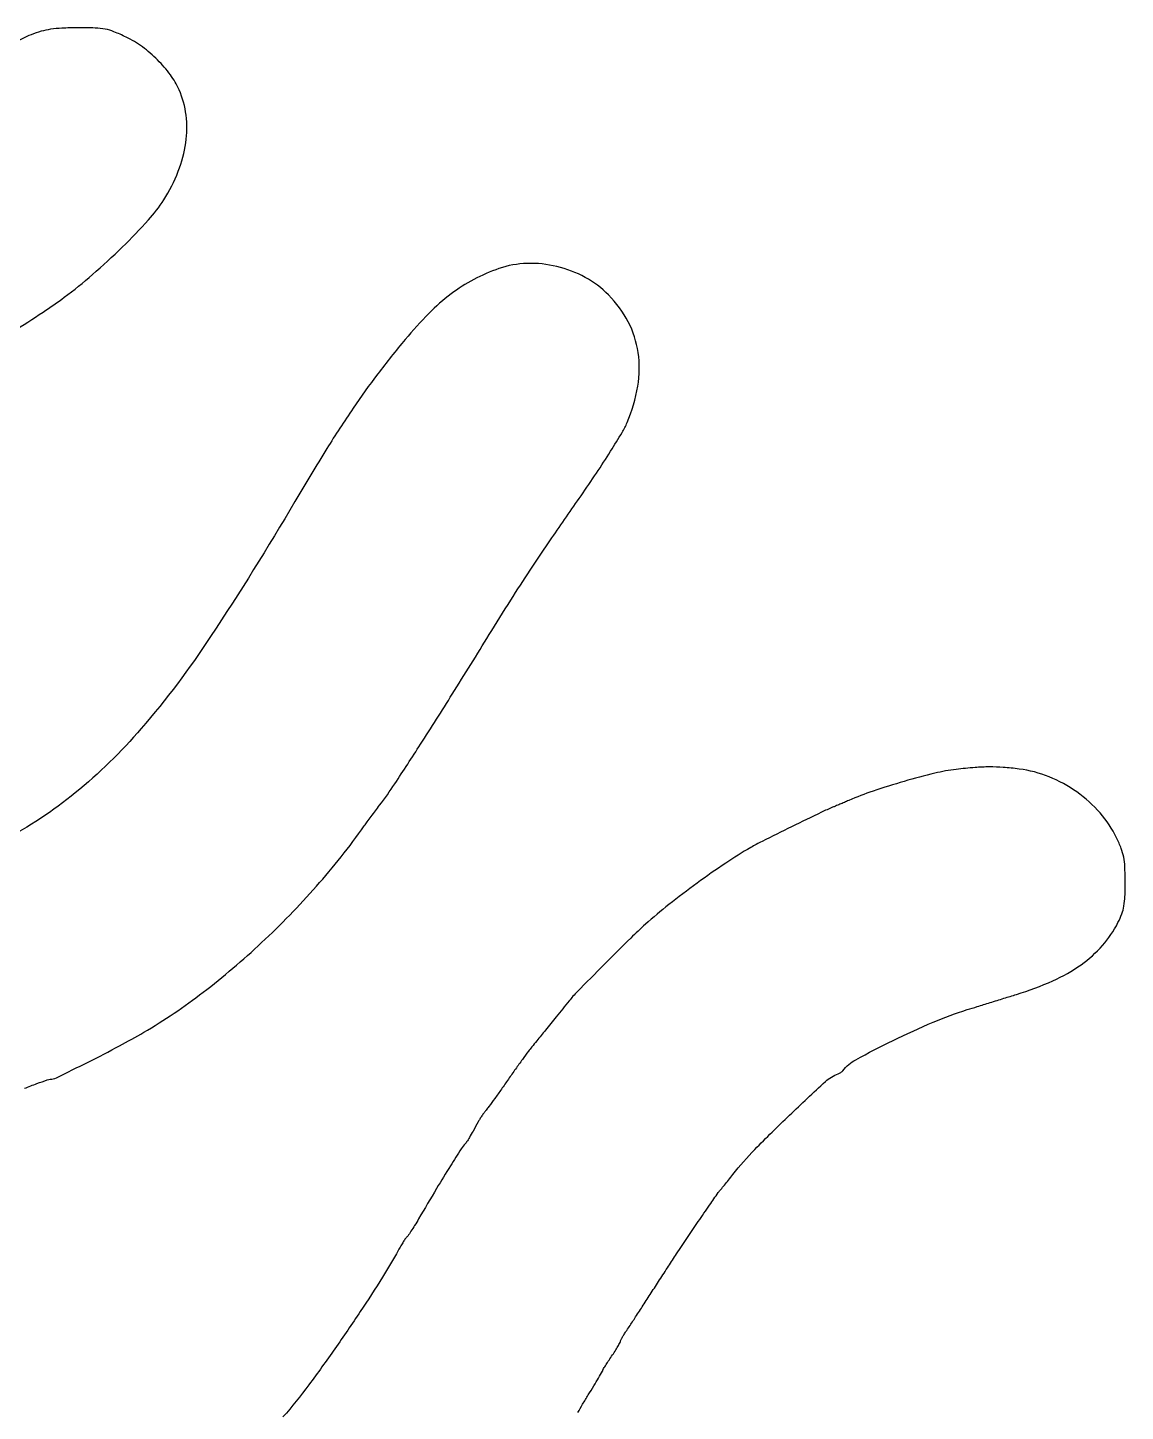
# Model space of a CAD drawing. Extents: x 128 to 1428, y 168 to 1459.
# Drawn here: x 965.5 to 1340.5, y 964.5 to 1437.5 of the extents above; entities that cross this region are included whole.
import ezdxf

# ---------------------------------------------------------------- set-up
doc = ezdxf.new("R2010")
doc.units = 0

msp = doc.modelspace()

# ---------------------------------------------------------------- linework, layer by layer
for points in [[(960.328645, 1333.496984, 0.004775), (970.756277, 1340.267038, 0.012831), (978, 1345.341165, 0.020147), (987.636682, 1353.086282, 0.014295), (997.824008, 1362.498598, 0.014005), (1006.760178, 1371.745289, 0.044282), (1011.980653, 1378.586793, 0.046607), (1016.960603, 1388.38678, 0.059652), (1019.539864, 1398.167352, 0.065048), (1019.622187, 1407.558433, 0.07418), (1017.232918, 1416.217228, 0.053944), (1014.237082, 1421.38812, 0.038823), (1009.88246, 1426.44928, 0.037984), (1004.666481, 1430.903221, 0.044356), (999.08912, 1434.26293, 0.017188), (994.979324, 1436.094034, 0.049075), (991.980212, 1436.978239, 0.039851), (988.538575, 1437.354759, 0.008445), (982.5, 1437.429754, 0.009877), (977.157085, 1437.300305, 0.025738), (973.330957, 1436.93402, 0.031979), (970.077662, 1436.237734, 0.025029), (966.654952, 1435.085112, 0.037946), (961.054433, 1432.374689, 0.013497)], [(964.410291, 1074.9363, -0.005295), (968.655116, 1076.553103, -0.002918), (972.200703, 1077.837297, -0.085624), (973.143842, 1078, 0.114885), (975.294036, 1078.500657, 0.001968), (986.181891, 1083.914963, 0.005656), (996.855194, 1089.427141, 0.011309), (1005.141061, 1094.068946, 0.030229), (1025.42022, 1107.75597, 0.024546), (1045.429047, 1124.719697, 0.024043), (1064.131176, 1143.990787, 0.025541), (1080.5, 1164.598082, -0.002807), (1081.490225, 1165.968217, -0.001131), (1082.857474, 1167.828975, -0.001119), (1084.338813, 1169.826113, -0.001417), (1085.716931, 1171.664524, 0.015719), (1090.90264, 1179.010999, 0.003108), (1099.69446, 1192.518189, 0.002986), (1110.557107, 1209.660256, 0.001828), (1123.173273, 1230, -0.00327), (1130.529989, 1241.784462, -0.004819), (1137.156704, 1252.026909, -0.004239), (1144.577486, 1263.053491, -0.001874), (1154.558575, 1277.5, 0.005385), (1159.809368, 1285.215237, 0.006213), (1164.643588, 1292.685178, 0.005611), (1168.585389, 1299.103966, 0.03577), (1170.308652, 1302.513373, 0.056701), (1173.914452, 1314.903342, 0.078958), (1174.056661, 1326.43324, 0.084179), (1170.671571, 1336.8849, 0.074898), (1163.929909, 1346.117711, 0.07273), (1155.948419, 1352.127248, 0.066099), (1146.320064, 1355.841433, 0.066609), (1136.128937, 1356.896284, 0.076154), (1126.5, 1355.125248, 0.037815), (1117.878725, 1351.383258, 0.040506), (1110.126967, 1346.457558, 0.036044), (1102.562672, 1339.835344, 0.021169), (1094.473128, 1330.927971, 0.011481), (1085.083601, 1319.125542, 0.013009), (1076.642593, 1307.377825, 0.010974), (1067.742052, 1293.645987, 0.005132), (1056.793737, 1275.5, -0.012501), (1027.997214, 1229.324447, -0.032062), (1004.281518, 1197.914562, -0.043286), (981.73877, 1175.903807, -0.052997), (957.136645, 1159.748471, -0.033121)], [(1153.46875, 964.104301, -0.007678), (1155.084214, 966.934011, -0.005264), (1157, 970.096753, 0.001926), (1158.916665, 973.213797, 0.003056), (1160.53125, 975.899182, 0.00071), (1161.926673, 978.260147, 0.133888), (1162, 978.529075, -0.138002), (1162.072042, 978.78512, -0.002144), (1162.88125, 980.096619, -0.005528), (1163.850236, 981.61445, -0.00361), (1165, 983.344893, 0.006265), (1166.149397, 985.094867, 0.009022), (1167.11875, 986.673891, 0.005416), (1167.890639, 988.016732, 0.128416), (1168, 988.435517, -0.117858), (1168.092159, 988.821058, -0.011039), (1168.555698, 989.687297, -0.013682), (1169.167225, 990.705662, -0.01034), (1169.891739, 991.790493, 0.00681), (1170.997955, 993.4218, 0.000981), (1173.205151, 996.788457, 0.001113), (1175.799011, 1000.781259, 0.000951), (1178.514953, 1005, -0.001112), (1181.37638, 1009.441579, -0.000954), (1184.407862, 1014.104687, -0.00096), (1187.177822, 1018.33003, -0.002756), (1189.123213, 1021.25, -0.000556), (1194.61066, 1029.369402, -0.001572), (1198.467697, 1035.024364, -0.000736), (1201.408905, 1039.294115, -0.045603), (1201.998434, 1040, 0.025669), (1202.33265, 1040.369251, 0.000959), (1203.513085, 1041.821875, 0.001735), (1204.900454, 1043.548068, 0.001219), (1206.450365, 1045.5, -0.02612), (1213.930494, 1054.013311, -0.008584), (1225.784386, 1065.751932, -0.004957), (1238.036873, 1077.245063, -0.098867), (1242.402063, 1079.899944, 0.032458), (1242.859081, 1080.100878, 0.025756), (1243.324356, 1080.373876, 0.026423), (1243.730678, 1080.673225, 0.057229), (1244, 1080.951707, -0.105512), (1248.404649, 1084.708661, -0.009905), (1261.125714, 1091.269265, -0.013783), (1274.885491, 1097.559438, -0.02501), (1286.5, 1101.814932, -0.000038), (1289.872419, 1102.862281, -0.000017), (1294.323638, 1104.244126, -0.000017), (1299.038426, 1105.707444, -0.000023), (1303.303876, 1107.030932, 0.029244), (1315.732242, 1111.698895, 0.04947), (1325.394736, 1117.187945, 0.057888), (1332.691035, 1123.732296, 0.064526), (1337.988177, 1131.556214, 0.028047), (1339.289848, 1134.549465, 0.044791), (1340.018729, 1137.239559, 0.034312), (1340.365693, 1140.485799, 0.010074), (1340.454621, 1145.5, 0.010659), (1340.332093, 1150.661948, 0.036805), (1339.936386, 1153.982023, 0.043989), (1339.099212, 1156.892007, 0.020458), (1337.535534, 1160.5, 0.06732), (1331.877586, 1169.055286, 0.059096), (1323.918846, 1176.235227, 0.058556), (1314.42294, 1181.410117, 0.063523), (1304.242184, 1184.065195, 0.012829), (1298.782685, 1184.627204, 0.020563), (1294.102589, 1184.79484, 0.018835), (1289.143393, 1184.581558, 0.008815), (1282.747161, 1183.95093, 0.030709), (1275.366002, 1182.628331, 0.010732), (1264.9377, 1179.852331, 0.010971), (1254.308, 1176.52256, 0.021247), (1246, 1173.319311, -0.001295), (1244.513376, 1172.676892, -0.0011), (1242.940625, 1172.006177, -0.001109), (1241.505944, 1171.40182, -0.003129), (1240.5, 1170.988072, 0.016879), (1236.685786, 1169.295226, 0.001269), (1226.501821, 1164.325468, 0.001332), (1216.379975, 1159.320657, 0.015575), (1212.498403, 1157.235222, 0.016628), (1203.962945, 1151.914619, 0.009954), (1194.16826, 1145.06053, 0.009916), (1184.553635, 1137.746656, 0.015203), (1176.552681, 1131, 0.01195), (1171.56413, 1126.307248, 0.002117), (1162.466677, 1117.253559, 0.001405), (1153.218792, 1107.919589, 0.02593), (1150.455244, 1104.807241, -0.000492), (1146.086663, 1099.352116, -0.000812), (1142.383459, 1094.752495, -0.000858), (1139.433564, 1091.113483, -0.004109), (1137.730374, 1089.054565, 0.014967), (1136.586865, 1087.609446, 0.002622), (1134.530907, 1084.814573, 0.002842), (1132.154512, 1081.509017, 0.002548), (1129.727132, 1078.054565, -0.001801), (1127.330222, 1074.632617, -0.002151), (1125.045721, 1071.425403, -0.001854), (1123.098243, 1068.737164, -0.014076), (1122.140448, 1067.5, 0.013249), (1121.432609, 1066.588817, 0.008585), (1120.660557, 1065.5, 0.008632), (1119.942582, 1064.409752, 0.016153), (1119.406128, 1063.5, -0.002031), (1117.657539, 1060.333557, -0.005708), (1116.39979, 1058.136994, -0.005819), (1115.465848, 1056.589779, -0.058437), (1114.997188, 1056, 0.055087), (1113.599106, 1054.264523, 0.003135), (1109.931346, 1048.437773, 0.004108), (1105.203881, 1040.680501, 0.001805), (1099.066033, 1030.335597, -0.004581), (1097.700898, 1028.063605, -0.006473), (1096.440545, 1026.067332, -0.003927), (1095.34849, 1024.414799, -0.086755), (1094.950367, 1024, 0.085543), (1094.579605, 1023.615564, 0.007373), (1093.827222, 1022.471875, 0.009552), (1092.970574, 1021.068455, 0.007267), (1092.084172, 1019.5, -0.015098), (1086.732709, 1010.367699, -0.006664), (1079.139814, 998.614503, -0.00639), (1070.441058, 985.891004, -0.00668), (1061.545362, 973.582762, -0.019045), (1052.713668, 962.600266, -0.01422)]]:
    msp.add_lwpolyline(points, format="xyb")

doc.saveas('drawing.dxf')
